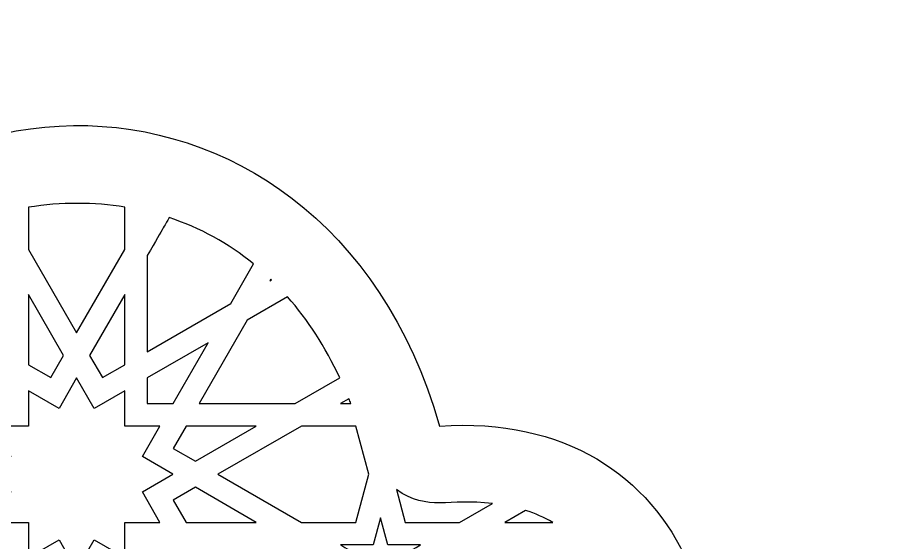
# Model space of a CAD drawing. Header units: millimetres. Extents: x -56 to 55, y -102 to 108.
# Drawn here: x -3.9 to 55.3, y 71.6 to 107.6 of the extents above; entities that cross this region are included whole.
import ezdxf

# ---------------------------------------------------------------- set-up
doc = ezdxf.new("R2010")
doc.units = ezdxf.units.MM
doc.header["$MEASUREMENT"] = 0
doc.layers.add('layer 1', color=7, linetype='Continuous')

msp = doc.modelspace()

# ---------------------------------------------------------------- linework, layer by layer
at = {"layer": 'layer 1', "color": 250}
for points, knots in [([(55.2192, 53.6769), (55.2097, 56.2286), (54.3842, 58.4257), (53.0348, 60.113), (53.0348, 60.113), (50.3121, 63.5081), (46.6615, 63.8736), (45.0285, 64.1481), (45.0285, 64.1481), (41.1303, 70.9098), (44.0531, 65.8389), (42.1061, 70.1453), (42.1061, 70.1453), (39.4705, 76.1312), (33.6698, 80.1469), (25.0578, 79.5743), (25.0578, 79.5743), (17.0561, 107.5803), (-17.265, 106.4433), (-24.6935, 79.6502), (-24.6935, 79.6502), (-32.4517, 79.8354), (-38.6256, 77.2305), (-41.6715, 70.0222), (-41.6715, 70.0222), (-41.7415, 69.8602), (-42.3802, 68.2519), (-42.3802, 68.0953), (-42.3802, 68.0953), (-42.3802, 68.0953), (-44.6232, 64.2186), (-44.6232, 64.2186), (-44.6232, 64.2186), (-45.2089, 64.0218), (-49.6582, 63.6584), (-52.5647, 60.0075), (-52.5647, 60.0075), (-52.5647, 60.0075), (-52.5647, 60.0019), (-52.5647, 60.0019), (-52.5647, 60.0019), (-55.8843, 55.7724), (-54.8955, 62.0882), (-54.8955, -99.835), (-54.8955, -99.835), (-54.8955, -99.835), (55.2894, -99.835), (55.2894, -99.835), (55.2894, -99.835), (55.2894, -99.835), (55.2192, -101.7838), (55.2192, 53.6769)], [0, 0, 0, 0, 0.0714286, 0.0714286, 0.0714286, 0.0714286, 0.1428571, 0.1428571, 0.1428571, 0.1428571, 0.2142857, 0.2142857, 0.2142857, 0.2142857, 0.2857143, 0.2857143, 0.2857143, 0.2857143, 0.3571429, 0.3571429, 0.3571429, 0.3571429, 0.4285714, 0.4285714, 0.4285714, 0.4285714, 0.5, 0.5, 0.5, 0.5, 0.5714286, 0.5714286, 0.5714286, 0.5714286, 0.6428571, 0.6428571, 0.6428571, 0.6428571, 0.7142857, 0.7142857, 0.7142857, 0.7142857, 0.7857143, 0.7857143, 0.7857143, 0.7857143, 0.8571429, 0.8571429, 0.8571429, 0.8571429, 1, 1, 1, 1]), ([(-3.1122, 94.561), (-0.8876, 94.9286), (1.4153, 94.911), (3.4823, 94.5727), (3.4823, 94.5727), (3.4823, 94.5727), (3.4823, 91.6739), (3.4823, 91.6739), (3.4823, 91.6739), (3.4823, 91.6739), (0.1852, 85.9638), (0.1852, 85.9638), (0.1852, 85.9638), (0.1852, 85.9638), (-3.1122, 91.6795), (-3.1122, 91.6795), (-3.1122, 91.6795), (-3.1122, 91.6795), (-3.1122, 94.561), (-3.1122, 94.561)], [0, 0, 0, 0, 0.1666667, 0.1666667, 0.1666667, 0.1666667, 0.3333333, 0.3333333, 0.3333333, 0.3333333, 0.5, 0.5, 0.5, 0.5, 0.6666667, 0.6666667, 0.6666667, 0.6666667, 1, 1, 1, 1]), ([(5.0285, 91.258), (6.2233, 93.3253), (6.2526, 93.3778), (6.5218, 93.8523), (6.5218, 93.8523), (8.648, 93.1556), (10.5865, 92.0955), (12.3084, 90.684), (12.3084, 90.684), (12.3084, 90.684), (10.7445, 87.9666), (10.7445, 87.9666), (10.7445, 87.9666), (10.7445, 87.9666), (5.0285, 84.6695), (5.0285, 84.6695), (5.0285, 84.6695), (5.0285, 84.6695), (5.0285, 91.258), (5.0285, 91.258)], [0, 0, 0, 0, 0.1666667, 0.1666667, 0.1666667, 0.1666667, 0.3333333, 0.3333333, 0.3333333, 0.3333333, 0.5, 0.5, 0.5, 0.5, 0.6666667, 0.6666667, 0.6666667, 0.6666667, 1, 1, 1, 1]), ([(13.4913, 89.6359), (13.5086, 89.6243), (13.5265, 89.6063), (13.5438, 89.583), (13.5438, 89.583), (13.5438, 89.583), (13.4211, 89.5131), (13.4211, 89.5131), (13.4211, 89.5131), (13.4211, 89.5131), (13.4913, 89.6359), (13.4913, 89.6359)], [0, 0, 0, 0, 0.25, 0.25, 0.25, 0.25, 0.5, 0.5, 0.5, 0.5, 1, 1, 1, 1]), ([(-3.1122, 88.5815), (-3.1122, 88.5815), (-0.7109, 84.4176), (-0.7109, 84.4176), (-0.7109, 84.4176), (-0.7109, 84.4176), (-1.5893, 82.8947), (-1.5893, 82.8947), (-1.5893, 82.8947), (-1.5893, 82.8947), (-3.1122, 83.7734), (-3.1122, 83.7734), (-3.1122, 83.7734), (-3.1122, 83.7734), (-3.1122, 88.5815), (-3.1122, 88.5815)], [0, 0, 0, 0, 0.2, 0.2, 0.2, 0.2, 0.4, 0.4, 0.4, 0.4, 0.6, 0.6, 0.6, 0.6, 1, 1, 1, 1]), ([(3.4823, 88.5815), (3.4823, 88.5815), (3.4823, 83.7734), (3.4823, 83.7734), (3.4823, 83.7734), (3.4823, 83.7734), (1.9597, 82.8947), (1.9597, 82.8947), (1.9597, 82.8947), (1.9597, 82.8947), (1.0753, 84.4176), (1.0753, 84.4176), (1.0753, 84.4176), (1.0753, 84.4176), (3.4823, 88.5815), (3.4823, 88.5815)], [0, 0, 0, 0, 0.2, 0.2, 0.2, 0.2, 0.4, 0.4, 0.4, 0.4, 0.6, 0.6, 0.6, 0.6, 1, 1, 1, 1]), ([(18.2174, 82.8774), (18.2174, 82.8774), (15.1719, 81.1206), (15.1719, 81.1206), (15.1719, 81.1206), (15.1719, 81.1206), (8.5774, 81.1206), (8.5774, 81.1206), (8.5774, 81.1206), (8.5774, 81.1206), (11.8748, 86.8306), (11.8748, 86.8306), (11.8748, 86.8306), (11.8748, 86.8306), (14.6392, 88.4294), (14.6392, 88.4294), (14.6392, 88.4294), (16.0274, 86.8539), (17.2275, 84.9972), (18.2174, 82.8774)], [0, 0, 0, 0, 0.1666667, 0.1666667, 0.1666667, 0.1666667, 0.3333333, 0.3333333, 0.3333333, 0.3333333, 0.5, 0.5, 0.5, 0.5, 0.6666667, 0.6666667, 0.6666667, 0.6666667, 1, 1, 1, 1]), ([(5.0285, 82.8774), (5.0285, 82.8774), (9.1927, 85.2844), (9.1927, 85.2844), (9.1927, 85.2844), (9.1927, 85.2844), (6.7913, 81.1206), (6.7913, 81.1206), (6.7913, 81.1206), (6.7913, 81.1206), (5.0285, 81.1206), (5.0285, 81.1206), (5.0285, 81.1206), (5.0285, 81.1206), (5.0285, 82.8774), (5.0285, 82.8774)], [0, 0, 0, 0, 0.2, 0.2, 0.2, 0.2, 0.4, 0.4, 0.4, 0.4, 0.6, 0.6, 0.6, 0.6, 1, 1, 1, 1]), ([(-3.1122, 81.9873), (-3.1122, 81.9873), (-1.0213, 80.7808), (-1.0213, 80.7808), (-1.0213, 80.7808), (-1.0213, 80.7808), (0.1852, 82.8714), (0.1852, 82.8714), (0.1852, 82.8714), (0.1852, 82.8714), (1.3917, 80.7808), (1.3917, 80.7808), (1.3917, 80.7808), (1.3917, 80.7808), (3.4823, 81.9873), (3.4823, 81.9873), (3.4823, 81.9873), (3.4823, 81.9873), (3.4823, 79.5743), (3.4823, 79.5743), (3.4823, 79.5743), (3.4823, 79.5743), (5.8953, 79.5743), (5.8953, 79.5743), (5.8953, 79.5743), (5.8953, 79.5743), (4.6888, 77.4834), (4.6888, 77.4834), (4.6888, 77.4834), (4.6888, 77.4834), (6.7797, 76.2713), (6.7797, 76.2713), (6.7797, 76.2713), (6.7797, 76.2713), (4.6888, 75.0644), (4.6888, 75.0644), (4.6888, 75.0644), (4.6888, 75.0644), (5.8953, 72.9739), (5.8953, 72.9739), (5.8953, 72.9739), (5.8953, 72.9739), (3.4823, 72.9739), (3.4823, 72.9739), (3.4823, 72.9739), (3.4823, 72.9739), (3.4823, 70.5609), (3.4823, 70.5609), (3.4823, 70.5609), (3.4823, 70.5609), (1.3917, 71.7674), (1.3917, 71.7674), (1.3917, 71.7674), (1.3917, 71.7674), (0.1852, 69.6768), (0.1852, 69.6768), (0.1852, 69.6768), (0.1852, 69.6768), (-1.0213, 71.7674), (-1.0213, 71.7674), (-1.0213, 71.7674), (-1.0213, 71.7674), (-3.1122, 70.5609), (-3.1122, 70.5609), (-3.1122, 70.5609), (-3.1122, 70.5609), (-3.1122, 72.9739), (-3.1122, 72.9739), (-3.1122, 72.9739), (-3.1122, 72.9739), (-5.5309, 72.9739), (-5.5309, 72.9739), (-5.5309, 72.9739), (-5.5309, 72.9739), (-4.3244, 75.0644), (-4.3244, 75.0644), (-4.3244, 75.0644), (-4.3244, 75.0644), (-6.4149, 76.2713), (-6.4149, 76.2713), (-6.4149, 76.2713), (-6.4149, 76.2713), (-4.3244, 77.4834), (-4.3244, 77.4834), (-4.3244, 77.4834), (-4.3244, 77.4834), (-5.5309, 79.5743), (-5.5309, 79.5743), (-5.5309, 79.5743), (-5.5309, 79.5743), (-3.1122, 79.5743), (-3.1122, 79.5743), (-3.1122, 79.5743), (-3.1122, 79.5743), (-3.1122, 81.9873), (-3.1122, 81.9873)], [0, 0, 0, 0, 0.04, 0.04, 0.04, 0.04, 0.08, 0.08, 0.08, 0.08, 0.12, 0.12, 0.12, 0.12, 0.16, 0.16, 0.16, 0.16, 0.2, 0.2, 0.2, 0.2, 0.24, 0.24, 0.24, 0.24, 0.28, 0.28, 0.28, 0.28, 0.32, 0.32, 0.32, 0.32, 0.36, 0.36, 0.36, 0.36, 0.4, 0.4, 0.4, 0.4, 0.44, 0.44, 0.44, 0.44, 0.48, 0.48, 0.48, 0.48, 0.52, 0.52, 0.52, 0.52, 0.56, 0.56, 0.56, 0.56, 0.6, 0.6, 0.6, 0.6, 0.64, 0.64, 0.64, 0.64, 0.68, 0.68, 0.68, 0.68, 0.72, 0.72, 0.72, 0.72, 0.76, 0.76, 0.76, 0.76, 0.8, 0.8, 0.8, 0.8, 0.84, 0.84, 0.84, 0.84, 0.88, 0.88, 0.88, 0.88, 0.92, 0.92, 0.92, 0.92, 1, 1, 1, 1]), ([(18.8383, 81.4483), (18.8909, 81.3368), (18.9322, 81.2317), (18.9731, 81.1206), (18.9731, 81.1206), (18.9731, 81.1206), (18.27, 81.1206), (18.27, 81.1206), (18.27, 81.1206), (18.27, 81.1206), (18.8383, 81.4483), (18.8383, 81.4483)], [0, 0, 0, 0, 0.25, 0.25, 0.25, 0.25, 0.5, 0.5, 0.5, 0.5, 1, 1, 1, 1]), ([(6.8033, 78.0457), (6.8033, 78.0457), (7.6817, 79.5743), (7.6817, 79.5743), (7.6817, 79.5743), (7.6817, 79.5743), (12.4897, 79.5743), (12.4897, 79.5743), (12.4897, 79.5743), (12.4897, 79.5743), (8.3259, 77.1673), (8.3259, 77.1673), (8.3259, 77.1673), (8.3259, 77.1673), (6.8033, 78.0457), (6.8033, 78.0457)], [0, 0, 0, 0, 0.2, 0.2, 0.2, 0.2, 0.4, 0.4, 0.4, 0.4, 0.6, 0.6, 0.6, 0.6, 1, 1, 1, 1]), ([(20.2089, 76.2713), (20.2089, 76.2713), (19.3244, 72.9739), (19.3244, 72.9739), (19.3244, 72.9739), (19.3244, 72.9739), (15.5878, 72.9739), (15.5878, 72.9739), (15.5878, 72.9739), (15.5878, 72.9739), (9.8718, 76.2713), (9.8718, 76.2713), (9.8718, 76.2713), (9.8718, 76.2713), (15.5878, 79.5743), (15.5878, 79.5743), (15.5878, 79.5743), (15.5878, 79.5743), (19.3244, 79.5743), (19.3244, 79.5743), (19.3244, 79.5743), (19.3244, 79.5743), (20.2089, 76.2713), (20.2089, 76.2713)], [0, 0, 0, 0, 0.1428571, 0.1428571, 0.1428571, 0.1428571, 0.2857143, 0.2857143, 0.2857143, 0.2857143, 0.4285714, 0.4285714, 0.4285714, 0.4285714, 0.5714286, 0.5714286, 0.5714286, 0.5714286, 0.7142857, 0.7142857, 0.7142857, 0.7142857, 1, 1, 1, 1]), ([(8.3259, 75.3809), (8.3259, 75.3809), (12.4897, 72.9739), (12.4897, 72.9739), (12.4897, 72.9739), (12.4897, 72.9739), (7.6817, 72.9739), (7.6817, 72.9739), (7.6817, 72.9739), (7.6817, 72.9739), (6.8033, 74.5024), (6.8033, 74.5024), (6.8033, 74.5024), (6.8033, 74.5024), (8.3259, 75.3809), (8.3259, 75.3809)], [0, 0, 0, 0, 0.2, 0.2, 0.2, 0.2, 0.4, 0.4, 0.4, 0.4, 0.6, 0.6, 0.6, 0.6, 1, 1, 1, 1]), ([(28.6773, 74.2682), (28.6773, 74.2682), (26.434, 72.9739), (26.434, 72.9739), (26.434, 72.9739), (26.434, 72.9739), (22.6977, 72.9739), (22.6977, 72.9739), (22.6977, 72.9739), (22.6977, 72.9739), (22.0945, 75.2228), (22.0945, 75.2228), (22.0945, 75.2228), (24.336, 73.6872), (25.6381, 74.6446), (28.6773, 74.2682)], [0, 0, 0, 0, 0.2, 0.2, 0.2, 0.2, 0.4, 0.4, 0.4, 0.4, 0.6, 0.6, 0.6, 0.6, 1, 1, 1, 1]), ([(30.9495, 73.7937), (31.6113, 73.5831), (32.2322, 73.3136), (32.8178, 72.9739), (32.8178, 72.9739), (32.8178, 72.9739), (29.5324, 72.9739), (29.5324, 72.9739), (29.5324, 72.9739), (29.5324, 72.9739), (30.9495, 73.7937), (30.9495, 73.7937)], [0, 0, 0, 0, 0.25, 0.25, 0.25, 0.25, 0.5, 0.5, 0.5, 0.5, 1, 1, 1, 1]), ([(21.0111, 73.2843), (21.0111, 73.2843), (21.5088, 71.4276), (21.5088, 71.4276), (21.5088, 71.4276), (21.5088, 71.4276), (23.7518, 71.4276), (23.7518, 71.4276), (23.7518, 71.4276), (22.0736, 70.4578), (22.4698, 70.6872), (21.8076, 70.3033), (21.8076, 70.3033), (21.8076, 70.3033), (22.3054, 68.4467), (22.3054, 68.4467), (22.3054, 68.4467), (22.3054, 68.4467), (21.0111, 69.741), (21.0111, 69.741), (21.0111, 69.741), (21.0111, 69.741), (19.7167, 68.4467), (19.7167, 68.4467), (19.7167, 68.4467), (19.7167, 68.4467), (20.2145, 70.3033), (20.2145, 70.3033), (20.2145, 70.3033), (20.1884, 70.3185), (18.2703, 71.4276), (18.2703, 71.4276), (18.2703, 71.4276), (18.2703, 71.4276), (20.5133, 71.4276), (20.5133, 71.4276), (20.5133, 71.4276), (20.5133, 71.4276), (21.0111, 73.2843), (21.0111, 73.2843)], [0, 0, 0, 0, 0.0909091, 0.0909091, 0.0909091, 0.0909091, 0.1818182, 0.1818182, 0.1818182, 0.1818182, 0.2727273, 0.2727273, 0.2727273, 0.2727273, 0.3636364, 0.3636364, 0.3636364, 0.3636364, 0.4545455, 0.4545455, 0.4545455, 0.4545455, 0.5454545, 0.5454545, 0.5454545, 0.5454545, 0.6363636, 0.6363636, 0.6363636, 0.6363636, 0.7272727, 0.7272727, 0.7272727, 0.7272727, 0.8181818, 0.8181818, 0.8181818, 0.8181818, 1, 1, 1, 1])]:
    msp.add_open_spline(points, degree=3, knots=knots, dxfattribs=at)

doc.saveas('drawing.dxf')
